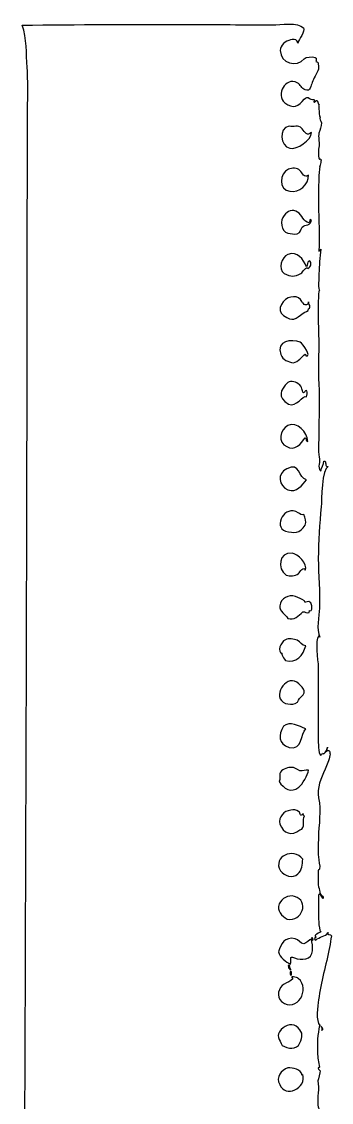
# Model space of a CAD drawing. Header units: centimetres. Extents: x -1.5 to 1.5, y -10.2 to 10.3.
# Drawn here: x -1.46 to 1.46, y 0.03 to 10.25 of the extents above; entities that cross this region are included whole.
import ezdxf

# ---------------------------------------------------------------- set-up
doc = ezdxf.new("R2010")
doc.units = ezdxf.units.CM
doc.header["$MEASUREMENT"] = 0
doc.layers.add('Camada 1', color=7, linetype='Continuous')

msp = doc.modelspace()

# ---------------------------------------------------------------- linework, layer by layer
at = {"layer": 'Camada 1'}
for points, knots in [([(1.11515, -10.22383), (1.17704, -10.21264), (1.24083, -10.22095), (1.30319, -10.21608), (1.30319, -10.21608), (1.36185, -10.21153), (1.33904, -10.06053), (1.3392, -10.00711), (1.3392, -10.00711), (1.33978, -9.83484), (1.33425, -9.66238), (1.34605, -9.4903), (1.34605, -9.4903), (1.35221, -9.39915), (1.34015, -9.3147), (1.34015, -9.21849), (1.34015, -9.21849), (1.34015, -8.90919), (1.34015, -8.59987), (1.34015, -8.29054), (1.34015, -8.29054), (1.34015, -8.04204), (1.34015, -7.79349), (1.34015, -7.54492), (1.34015, -7.54492), (1.34015, -7.38982), (1.34015, -7.21356), (1.34015, -7.05285), (1.34015, -7.05285), (1.34015, -6.9344), (1.36616, -6.7702), (1.34216, -6.66468), (1.34216, -6.66468), (1.32107, -6.57181), (1.33925, -6.47521), (1.33441, -6.38115), (1.33441, -6.38115), (1.3306, -6.35818), (1.36238, -6.34646), (1.33441, -6.33278), (1.33441, -6.33278), (1.35566, -6.29976), (1.33359, -6.25981), (1.34023, -6.22425), (1.34023, -6.22425), (1.35534, -6.14337), (1.33465, -6.03629), (1.34007, -5.94675), (1.34007, -5.94675), (1.34176, -5.9195), (1.318, -5.7503), (1.37436, -5.76585), (1.37436, -5.76585), (1.3655, -5.75834), (1.35597, -5.75169), (1.34589, -5.74587), (1.34589, -5.74587), (1.34433, -5.72531), (1.34309, -5.70465), (1.34195, -5.68409), (1.34195, -5.68409), (1.33941, -5.63818), (1.33801, -5.59217), (1.33801, -5.54614), (1.33801, -5.54614), (1.33801, -5.49857), (1.33952, -5.45094), (1.34362, -5.40345), (1.34362, -5.40345), (1.34481, -5.38967), (1.36561, -5.32341), (1.36069, -5.3132), (1.36069, -5.3132), (1.33894, -5.31775), (1.33254, -5.30529), (1.34145, -5.27579), (1.34145, -5.27579), (1.33952, -5.25245), (1.33841, -5.2292), (1.33801, -5.20581), (1.33801, -5.20581), (1.33772, -5.18216), (1.33722, -5.15856), (1.33645, -5.13482), (1.33645, -5.13482), (1.33428, -5.07534), (1.35156, -5.11135), (1.35658, -5.07042), (1.35658, -5.07042), (1.36306, -5.0175), (1.34256, -4.96512), (1.33732, -4.91262), (1.33732, -4.91262), (1.33108, -4.84957), (1.33235, -4.78599), (1.33687, -4.72278), (1.33687, -4.72278), (1.3406, -4.6706), (1.34655, -4.61859), (1.35269, -4.56657), (1.35269, -4.56657), (1.35843, -4.51725), (1.33465, -4.48555), (1.33533, -4.42981), (1.33533, -4.42981), (1.33681, -4.30228), (1.33813, -4.17475), (1.33898, -4.04714), (1.33898, -4.04714), (1.34062, -3.79814), (1.34041, -3.54906), (1.33525, -3.30012), (1.33525, -3.30012), (1.33451, -3.26345), (1.30974, -2.97434), (1.34589, -2.97434), (1.34589, -2.97434), (1.32369, -2.8598), (1.33144, -2.7395), (1.34015, -2.62398), (1.34015, -2.62398), (1.36028, -2.57897), (1.29843, -2.10836), (1.37436, -2.1141), (1.37436, -2.1141), (1.37092, -2.10346), (1.357, -2.0565), (1.34589, -2.05425), (1.34589, -2.05425), (1.34478, -1.97599), (1.34118, -1.89772), (1.3383, -1.81941), (1.3383, -1.81941), (1.33547, -1.74517), (1.29806, -1.45196), (1.35677, -1.42042), (1.35677, -1.42042), (1.36214, -1.41762), (1.36997, -1.33218), (1.36587, -1.31652), (1.36587, -1.31652), (1.35642, -1.28054), (1.33896, -1.2894), (1.33486, -1.24474), (1.33486, -1.24474), (1.33198, -1.21212), (1.33375, -1.1796), (1.33629, -1.14706), (1.33629, -1.14706), (1.34092, -1.08705), (1.33571, -1.02826), (1.33912, -0.96905), (1.33912, -0.96905), (1.34192, -0.91941), (1.33814, -0.89735), (1.33732, -0.84874), (1.33732, -0.84874), (1.33605, -0.77489), (1.29274, -0.62694), (1.39137, -0.59577), (1.39137, -0.59577), (1.4305, -0.56357), (1.38642, -0.53883), (1.40248, -0.50679), (1.40248, -0.50679), (1.42828, -0.4553), (1.34493, -0.48742), (1.33443, -0.4734), (1.33443, -0.4734), (1.33242, -0.3814), (1.33451, -0.28944), (1.33906, -0.19762), (1.33906, -0.19762), (1.34091, -0.16034), (1.34321, -0.12309), (1.34591, -0.08589), (1.34591, -0.08589), (1.36941, -0.04485), (1.3389, -0.0371), (1.33488, 0.00476), (1.33488, 0.00476), (1.32766, 0.08117), (1.35189, 0.16063), (1.33443, 0.23601), (1.33443, 0.23601), (1.3421, 0.24741), (1.35658, 0.31795), (1.35658, 0.33145), (1.35658, 0.33145), (1.35658, 0.3365), (1.31909, 0.35124), (1.35158, 0.36415), (1.35158, 0.36415), (1.34078, 0.40961), (1.33459, 0.45617), (1.33184, 0.50279), (1.33184, 0.50279), (1.32692, 0.58783), (1.33319, 0.674), (1.35158, 0.75721), (1.35158, 0.75721), (1.35367, 0.758), (1.35544, 0.75785), (1.35695, 0.7571), (1.35695, 0.7571), (1.30888, 0.8006), (1.3357, 0.94331), (1.34227, 1.0015), (1.34227, 1.0015), (1.3518, 1.08543), (1.36968, 1.16816), (1.38907, 1.25029), (1.38907, 1.25029), (1.40852, 1.33268), (1.42955, 1.41476), (1.44551, 1.49797), (1.44551, 1.49797), (1.45236, 1.53382), (1.45824, 1.56991), (1.46271, 1.60616), (1.46271, 1.60616), (1.45795, 1.6277), (1.41389, 1.61214), (1.43411, 1.63749), (1.43411, 1.63749), (1.40315, 1.59465), (1.34965, 1.60132), (1.31454, 1.56632), (1.31454, 1.56632), (1.29485, 1.57286), (1.30663, 1.59479), (1.32028, 1.59479), (1.32028, 1.59479), (1.28324, 1.61331), (1.3561, 1.63683), (1.36581, 1.64615), (1.36581, 1.64615), (1.34644, 1.62744), (1.34017, 1.78974), (1.34017, 1.79082), (1.34017, 1.79082), (1.34017, 1.85652), (1.34017, 1.92221), (1.34017, 1.98791), (1.34017, 1.98791), (1.35448, 2.03061), (1.37438, 1.9651), (1.38578, 1.95933), (1.38578, 1.95933), (1.38877, 1.97584), (1.37289, 1.98854), (1.3626, 1.99817), (1.3626, 1.99817), (1.34762, 2.01222), (1.35538, 2.02931), (1.34702, 2.05408), (1.34702, 2.05408), (1.33199, 2.09842), (1.34062, 2.14594), (1.33855, 2.19158), (1.33855, 2.19158), (1.33593, 2.24947), (1.34598, 2.21875), (1.35212, 2.24196), (1.35212, 2.24196), (1.35746, 2.26236), (1.34077, 2.32655), (1.34003, 2.35221), (1.34003, 2.35221), (1.33826, 2.41259), (1.33908, 2.47302), (1.34069, 2.5334), (1.34069, 2.5334), (1.34405, 2.65548), (1.36755, 2.79232), (1.34246, 2.91152), (1.34246, 2.91152), (1.32256, 3.00658), (1.36715, 3.09673), (1.40374, 3.18161), (1.40374, 3.18161), (1.42171, 3.22328), (1.44181, 3.26831), (1.44898, 3.31353), (1.44898, 3.31353), (1.45298, 3.33919), (1.44488, 3.38161), (1.41416, 3.34658), (1.41416, 3.34658), (1.41723, 3.35743), (1.42043, 3.36828), (1.42379, 3.37904), (1.42379, 3.37904), (1.4158, 3.35734), (1.39611, 3.31274), (1.38011, 3.33515), (1.38011, 3.33515), (1.37667, 3.32518), (1.37035, 3.31912), (1.36095, 3.31703), (1.36095, 3.31703), (1.33695, 3.32584), (1.33962, 3.45054), (1.33962, 3.45991), (1.33962, 3.45991), (1.33904, 3.58236), (1.33922, 3.70486), (1.3393, 3.82734), (1.3393, 3.82734), (1.33938, 3.93656), (1.3393, 4.04575), (1.33835, 4.15497), (1.33835, 4.15497), (1.33787, 4.20654), (1.303, 4.40942), (1.34586, 4.44326), (1.34586, 4.44326), (1.35073, 4.43601), (1.35295, 4.4322), (1.35414, 4.43003), (1.35414, 4.43003), (1.31832, 4.50475), (1.34671, 4.63021), (1.35057, 4.70626), (1.35057, 4.70626), (1.35832, 4.859), (1.33753, 5.01934), (1.33946, 5.17494), (1.33946, 5.17494), (1.34147, 5.33869), (1.35153, 5.50226), (1.36666, 5.66529), (1.36666, 5.66529), (1.37158, 5.71823), (1.36954, 6.03703), (1.43405, 6.04423), (1.43405, 6.04423), (1.38992, 6.03902), (1.42582, 6.10077), (1.39135, 6.09553), (1.39135, 6.09553), (1.39135, 6.06693), (1.37159, 6.03277), (1.36296, 6.00147), (1.36296, 6.00147), (1.32576, 6.04113), (1.36177, 6.09042), (1.3491, 6.13485), (1.3491, 6.13485), (1.33106, 6.19803), (1.3468, 6.28254), (1.34529, 6.35115), (1.34529, 6.35115), (1.34193, 6.5077), (1.3555, 6.67161), (1.34455, 6.82534), (1.34455, 6.82534), (1.3345, 6.96668), (1.34746, 7.11122), (1.34299, 7.25386), (1.34299, 7.25386), (1.34058, 7.33085), (1.33804, 7.40787), (1.33918, 7.48495), (1.33918, 7.48495), (1.33963, 7.51662), (1.33381, 7.70106), (1.35154, 7.71366), (1.35154, 7.71366), (1.33574, 7.70244), (1.34485, 7.84521), (1.34572, 7.86908), (1.34572, 7.86908), (1.34855, 7.94647), (1.35252, 8.02402), (1.36294, 8.10083), (1.36294, 8.10083), (1.35725, 8.09527), (1.35151, 8.08953), (1.34585, 8.08099), (1.34585, 8.08099), (1.3504, 8.22908), (1.34392, 8.37722), (1.34162, 8.5253), (1.34162, 8.5253), (1.34043, 8.6061), (1.34043, 8.68696), (1.34416, 8.76771), (1.34416, 8.76771), (1.34601, 8.80769), (1.34879, 8.84761), (1.35279, 8.88743), (1.35279, 8.88743), (1.34991, 8.8583), (1.36615, 8.95085), (1.36861, 8.94395), (1.36861, 8.94395), (1.36168, 8.94869), (1.35967, 8.9634), (1.35152, 8.94977), (1.35152, 8.94977), (1.33273, 8.99115), (1.3417, 9.03647), (1.3461, 9.07971), (1.3461, 9.07971), (1.35017, 9.11964), (1.33716, 9.16088), (1.34586, 9.19975), (1.34586, 9.19975), (1.35287, 9.23079), (1.37105, 9.26185), (1.3683, 9.29455), (1.3683, 9.29455), (1.36563, 9.32627), (1.34512, 9.32437), (1.35579, 9.35249), (1.35579, 9.35249), (1.34899, 9.33466), (1.34074, 9.47142), (1.34796, 9.46399), (1.34796, 9.46399), (1.33142, 9.48103), (1.33751, 9.5386), (1.30309, 9.48807), (1.30309, 9.48807), (1.28759, 9.49429), (1.30695, 9.50297), (1.30309, 9.51088), (1.30309, 9.51088), (1.29661, 9.52697), (1.2747, 9.50834), (1.25586, 9.52652), (1.25586, 9.52652), (1.23729, 9.54438), (1.22075, 9.53647), (1.20652, 9.51866), (1.20652, 9.51866), (1.15546, 9.45484), (1.10085, 9.42195), (1.02295, 9.48638), (1.02295, 9.48638), (0.93381, 9.56001), (1.0307, 9.73445), (1.14056, 9.67553), (1.14056, 9.67553), (1.17075, 9.65936), (1.1826, 9.62052), (1.21501, 9.60788), (1.21501, 9.60788), (1.26607, 9.58804), (1.26986, 9.64971), (1.2815, 9.6781), (1.2815, 9.6781), (1.29581, 9.71284), (1.32203, 9.76086), (1.33426, 9.78692), (1.33426, 9.78692), (1.34767, 9.81552), (1.33873, 9.81576), (1.33905, 9.8533), (1.33905, 9.8533), (1.33815, 9.86738), (1.33003, 9.87481), (1.31452, 9.87547), (1.31452, 9.87547), (1.31965, 9.88732), (1.32696, 9.90852), (1.30931, 9.91463), (1.30931, 9.91463), (1.28693, 9.9223), (1.21943, 9.9214), (1.20554, 9.90262), (1.20554, 9.90262), (1.13871, 9.81179), (0.97911, 9.86066), (0.98062, 9.98099), (0.98062, 9.98099), (0.9812, 10.03033), (1.03203, 10.06973), (1.07706, 10.08063), (1.07706, 10.08063), (1.09643, 10.08534), (1.13072, 10.09238), (1.13895, 10.06978), (1.13895, 10.06978), (1.13821, 10.07195), (1.15221, 10.03218), (1.14654, 10.05777), (1.14654, 10.05777), (1.1545, 10.08169), (1.22099, 10.16165), (1.19827, 10.19297), (1.19827, 10.19297), (1.15459, 10.25327), (0.97282, 10.22147), (0.90937, 10.22205), (0.90937, 10.22205), (0.64202, 10.22417), (0.37461, 10.22555), (0.10725, 10.22611), (0.10725, 10.22611), (-0.41419, 10.22722), (-0.93561, 10.22518), (-1.45705, 10.22005), (-1.45705, 10.22005), (-1.41255, 10.09189), (-1.41943, 9.952), (-1.41091, 9.81849), (-1.41091, 9.81849), (-1.39951, 9.63868), (-1.40861, 9.45559), (-1.40869, 9.27538), (-1.40869, 9.27538), (-1.40881, 8.9206), (-1.40905, 8.56582), (-1.40942, 8.21101), (-1.40942, 8.21101), (-1.41008, 7.50325), (-1.41119, 6.79549), (-1.4127, 6.08773), (-1.4127, 6.08773), (-1.41566, 4.67771), (-1.42, 3.26772), (-1.42484, 1.8577), (-1.42484, 1.8577), (-1.43466, -0.95386), (-1.44675, -3.76554), (-1.45496, -6.57716), (-1.45496, -6.57716), (-1.458, -7.64785), (-1.46054, -8.71851), (-1.46218, -9.7891), (-1.46218, -9.7891), (-1.46242, -9.91621), (-1.46255, -10.04321), (-1.46271, -10.17018), (-1.46271, -10.17018), (-1.46284, -10.24085), (-1.43223, -10.22423), (-1.36709, -10.22535), (-1.36709, -10.22535), (-1.30158, -10.22646), (-1.23612, -10.22736), (-1.17061, -10.22805), (-1.17061, -10.22805), (-0.92203, -10.23067), (-0.6734, -10.23019), (-0.42478, -10.22871), (-0.42478, -10.22871), (0.08854, -10.2256), (0.60186, -10.21891), (1.11515, -10.22383), (1.11515, -10.22383), (1.11515, -10.22383), (1.11515, -10.22383), (1.11515, -10.22383)], [0, 0, 0, 0, 0.00714286, 0.00714286, 0.00714286, 0.00714286, 0.01428571, 0.01428571, 0.01428571, 0.01428571, 0.02142857, 0.02142857, 0.02142857, 0.02142857, 0.02857143, 0.02857143, 0.02857143, 0.02857143, 0.03571429, 0.03571429, 0.03571429, 0.03571429, 0.04285714, 0.04285714, 0.04285714, 0.04285714, 0.05, 0.05, 0.05, 0.05, 0.05714286, 0.05714286, 0.05714286, 0.05714286, 0.06428571, 0.06428571, 0.06428571, 0.06428571, 0.07142857, 0.07142857, 0.07142857, 0.07142857, 0.07857143, 0.07857143, 0.07857143, 0.07857143, 0.08571429, 0.08571429, 0.08571429, 0.08571429, 0.09285714, 0.09285714, 0.09285714, 0.09285714, 0.1, 0.1, 0.1, 0.1, 0.10714286, 0.10714286, 0.10714286, 0.10714286, 0.11428571, 0.11428571, 0.11428571, 0.11428571, 0.12142857, 0.12142857, 0.12142857, 0.12142857, 0.12857143, 0.12857143, 0.12857143, 0.12857143, 0.13571429, 0.13571429, 0.13571429, 0.13571429, 0.14285714, 0.14285714, 0.14285714, 0.14285714, 0.15, 0.15, 0.15, 0.15, 0.15714286, 0.15714286, 0.15714286, 0.15714286, 0.16428571, 0.16428571, 0.16428571, 0.16428571, 0.17142857, 0.17142857, 0.17142857, 0.17142857, 0.17857143, 0.17857143, 0.17857143, 0.17857143, 0.18571429, 0.18571429, 0.18571429, 0.18571429, 0.19285714, 0.19285714, 0.19285714, 0.19285714, 0.2, 0.2, 0.2, 0.2, 0.20714286, 0.20714286, 0.20714286, 0.20714286, 0.21428571, 0.21428571, 0.21428571, 0.21428571, 0.22142857, 0.22142857, 0.22142857, 0.22142857, 0.22857143, 0.22857143, 0.22857143, 0.22857143, 0.23571429, 0.23571429, 0.23571429, 0.23571429, 0.24285714, 0.24285714, 0.24285714, 0.24285714, 0.25, 0.25, 0.25, 0.25, 0.25714286, 0.25714286, 0.25714286, 0.25714286, 0.26428571, 0.26428571, 0.26428571, 0.26428571, 0.27142857, 0.27142857, 0.27142857, 0.27142857, 0.27857143, 0.27857143, 0.27857143, 0.27857143, 0.28571429, 0.28571429, 0.28571429, 0.28571429, 0.29285714, 0.29285714, 0.29285714, 0.29285714, 0.3, 0.3, 0.3, 0.3, 0.30714286, 0.30714286, 0.30714286, 0.30714286, 0.31428571, 0.31428571, 0.31428571, 0.31428571, 0.32142857, 0.32142857, 0.32142857, 0.32142857, 0.32857143, 0.32857143, 0.32857143, 0.32857143, 0.33571429, 0.33571429, 0.33571429, 0.33571429, 0.34285714, 0.34285714, 0.34285714, 0.34285714, 0.35, 0.35, 0.35, 0.35, 0.35714286, 0.35714286, 0.35714286, 0.35714286, 0.36428571, 0.36428571, 0.36428571, 0.36428571, 0.37142857, 0.37142857, 0.37142857, 0.37142857, 0.37857143, 0.37857143, 0.37857143, 0.37857143, 0.38571429, 0.38571429, 0.38571429, 0.38571429, 0.39285714, 0.39285714, 0.39285714, 0.39285714, 0.4, 0.4, 0.4, 0.4, 0.40714286, 0.40714286, 0.40714286, 0.40714286, 0.41428571, 0.41428571, 0.41428571, 0.41428571, 0.42142857, 0.42142857, 0.42142857, 0.42142857, 0.42857143, 0.42857143, 0.42857143, 0.42857143, 0.43571429, 0.43571429, 0.43571429, 0.43571429, 0.44285714, 0.44285714, 0.44285714, 0.44285714, 0.45, 0.45, 0.45, 0.45, 0.45714286, 0.45714286, 0.45714286, 0.45714286, 0.46428571, 0.46428571, 0.46428571, 0.46428571, 0.47142857, 0.47142857, 0.47142857, 0.47142857, 0.47857143, 0.47857143, 0.47857143, 0.47857143, 0.48571429, 0.48571429, 0.48571429, 0.48571429, 0.49285714, 0.49285714, 0.49285714, 0.49285714, 0.5, 0.5, 0.5, 0.5, 0.50714286, 0.50714286, 0.50714286, 0.50714286, 0.51428571, 0.51428571, 0.51428571, 0.51428571, 0.52142857, 0.52142857, 0.52142857, 0.52142857, 0.52857143, 0.52857143, 0.52857143, 0.52857143, 0.53571429, 0.53571429, 0.53571429, 0.53571429, 0.54285714, 0.54285714, 0.54285714, 0.54285714, 0.55, 0.55, 0.55, 0.55, 0.55714286, 0.55714286, 0.55714286, 0.55714286, 0.56428571, 0.56428571, 0.56428571, 0.56428571, 0.57142857, 0.57142857, 0.57142857, 0.57142857, 0.57857143, 0.57857143, 0.57857143, 0.57857143, 0.58571429, 0.58571429, 0.58571429, 0.58571429, 0.59285714, 0.59285714, 0.59285714, 0.59285714, 0.6, 0.6, 0.6, 0.6, 0.60714286, 0.60714286, 0.60714286, 0.60714286, 0.61428571, 0.61428571, 0.61428571, 0.61428571, 0.62142857, 0.62142857, 0.62142857, 0.62142857, 0.62857143, 0.62857143, 0.62857143, 0.62857143, 0.63571429, 0.63571429, 0.63571429, 0.63571429, 0.64285714, 0.64285714, 0.64285714, 0.64285714, 0.65, 0.65, 0.65, 0.65, 0.65714286, 0.65714286, 0.65714286, 0.65714286, 0.66428571, 0.66428571, 0.66428571, 0.66428571, 0.67142857, 0.67142857, 0.67142857, 0.67142857, 0.67857143, 0.67857143, 0.67857143, 0.67857143, 0.68571429, 0.68571429, 0.68571429, 0.68571429, 0.69285714, 0.69285714, 0.69285714, 0.69285714, 0.7, 0.7, 0.7, 0.7, 0.70714286, 0.70714286, 0.70714286, 0.70714286, 0.71428571, 0.71428571, 0.71428571, 0.71428571, 0.72142857, 0.72142857, 0.72142857, 0.72142857, 0.72857143, 0.72857143, 0.72857143, 0.72857143, 0.73571429, 0.73571429, 0.73571429, 0.73571429, 0.74285714, 0.74285714, 0.74285714, 0.74285714, 0.75, 0.75, 0.75, 0.75, 0.75714286, 0.75714286, 0.75714286, 0.75714286, 0.76428571, 0.76428571, 0.76428571, 0.76428571, 0.77142857, 0.77142857, 0.77142857, 0.77142857, 0.77857143, 0.77857143, 0.77857143, 0.77857143, 0.78571429, 0.78571429, 0.78571429, 0.78571429, 0.79285714, 0.79285714, 0.79285714, 0.79285714, 0.8, 0.8, 0.8, 0.8, 0.80714286, 0.80714286, 0.80714286, 0.80714286, 0.81428571, 0.81428571, 0.81428571, 0.81428571, 0.82142857, 0.82142857, 0.82142857, 0.82142857, 0.82857143, 0.82857143, 0.82857143, 0.82857143, 0.83571429, 0.83571429, 0.83571429, 0.83571429, 0.84285714, 0.84285714, 0.84285714, 0.84285714, 0.85, 0.85, 0.85, 0.85, 0.85714286, 0.85714286, 0.85714286, 0.85714286, 0.86428571, 0.86428571, 0.86428571, 0.86428571, 0.87142857, 0.87142857, 0.87142857, 0.87142857, 0.87857143, 0.87857143, 0.87857143, 0.87857143, 0.88571429, 0.88571429, 0.88571429, 0.88571429, 0.89285714, 0.89285714, 0.89285714, 0.89285714, 0.9, 0.9, 0.9, 0.9, 0.90714286, 0.90714286, 0.90714286, 0.90714286, 0.91428571, 0.91428571, 0.91428571, 0.91428571, 0.92142857, 0.92142857, 0.92142857, 0.92142857, 0.92857143, 0.92857143, 0.92857143, 0.92857143, 0.93571429, 0.93571429, 0.93571429, 0.93571429, 0.94285714, 0.94285714, 0.94285714, 0.94285714, 0.95, 0.95, 0.95, 0.95, 0.95714286, 0.95714286, 0.95714286, 0.95714286, 0.96428571, 0.96428571, 0.96428571, 0.96428571, 0.97142857, 0.97142857, 0.97142857, 0.97142857, 0.97857143, 0.97857143, 0.97857143, 0.97857143, 0.98571429, 0.98571429, 0.98571429, 0.98571429, 1, 1, 1, 1]), ([(1.06956, 9.05498), (0.97973, 9.0799), (0.96037, 9.24289), (1.0639, 9.26577), (1.0639, 9.26577), (1.11219, 9.24762), (1.14402, 9.28961), (1.18659, 9.23865), (1.18659, 9.23865), (1.21146, 9.2088), (1.23654, 9.16216), (1.27467, 9.20597), (1.27467, 9.20597), (1.27464, 9.12973), (1.1364, 9.04157), (1.06956, 9.05498), (1.06956, 9.05498), (1.06956, 9.05498), (1.06956, 9.05498), (1.06956, 9.05498)], [0, 0, 0, 0, 0.16666667, 0.16666667, 0.16666667, 0.16666667, 0.33333333, 0.33333333, 0.33333333, 0.33333333, 0.5, 0.5, 0.5, 0.5, 0.66666667, 0.66666667, 0.66666667, 0.66666667, 1, 1, 1, 1]), ([(1.06956, 8.65046), (0.96222, 8.65821), (0.9714, 8.82326), (1.058, 8.85721), (1.058, 8.85721), (1.09052, 8.86994), (1.14013, 8.87152), (1.16614, 8.84435), (1.16614, 8.84435), (1.18702, 8.82247), (1.21027, 8.7677), (1.2462, 8.80149), (1.2462, 8.80149), (1.25104, 8.71086), (1.15929, 8.63003), (1.06956, 8.65046), (1.06956, 8.65046), (1.06956, 8.65046), (1.06956, 8.65046), (1.06956, 8.65046)], [0, 0, 0, 0, 0.16666667, 0.16666667, 0.16666667, 0.16666667, 0.33333333, 0.33333333, 0.33333333, 0.33333333, 0.5, 0.5, 0.5, 0.5, 0.66666667, 0.66666667, 0.66666667, 0.66666667, 1, 1, 1, 1]), ([(1.05247, 8.25173), (0.98466, 8.2675), (0.97579, 8.37772), (1.01553, 8.42085), (1.01553, 8.42085), (1.05151, 8.45996), (1.09467, 8.48231), (1.1443, 8.45202), (1.1443, 8.45202), (1.18589, 8.42667), (1.19947, 8.35796), (1.25185, 8.3514), (1.25185, 8.3514), (1.26034, 8.35709), (1.25473, 8.39709), (1.27463, 8.37429), (1.27463, 8.37429), (1.26839, 8.3219), (1.2165, 8.33738), (1.18766, 8.30873), (1.18766, 8.30873), (1.16626, 8.28733), (1.17925, 8.2564), (1.1413, 8.24642), (1.1413, 8.24642), (1.11187, 8.23869), (1.08176, 8.24946), (1.05247, 8.25173), (1.05247, 8.25173), (1.05247, 8.25173), (1.05247, 8.25173), (1.05247, 8.25173)], [0, 0, 0, 0, 0.11111111, 0.11111111, 0.11111111, 0.11111111, 0.22222222, 0.22222222, 0.22222222, 0.22222222, 0.33333333, 0.33333333, 0.33333333, 0.33333333, 0.44444444, 0.44444444, 0.44444444, 0.44444444, 0.55555556, 0.55555556, 0.55555556, 0.55555556, 0.66666667, 0.66666667, 0.66666667, 0.66666667, 0.77777778, 0.77777778, 0.77777778, 0.77777778, 1, 1, 1, 1]), ([(1.01554, 7.87002), (0.95582, 7.91984), (0.99212, 8.02208), (1.05248, 8.05224), (1.05248, 8.05224), (1.14937, 8.08235), (1.19207, 8.00938), (1.22906, 7.93548), (1.22906, 7.93548), (1.2348, 7.95265), (1.2348, 7.97829), (1.25187, 7.98959), (1.25187, 7.98959), (1.28608, 7.97538), (1.26618, 7.93265), (1.24052, 7.91842), (1.24052, 7.91842), (1.22599, 7.947), (1.19051, 7.88103), (1.17591, 7.8722), (1.17591, 7.8722), (1.11449, 7.83517), (1.08208, 7.84147), (1.01554, 7.87002), (1.01554, 7.87002), (1.01554, 7.87002), (1.01554, 7.87002), (1.01554, 7.87002)], [0, 0, 0, 0, 0.125, 0.125, 0.125, 0.125, 0.25, 0.25, 0.25, 0.25, 0.375, 0.375, 0.375, 0.375, 0.5, 0.5, 0.5, 0.5, 0.625, 0.625, 0.625, 0.625, 0.75, 0.75, 0.75, 0.75, 1, 1, 1, 1]), ([(1.0098, 7.47402), (0.92982, 7.52731), (1.01596, 7.63655), (1.07941, 7.64806), (1.07941, 7.64806), (1.11378, 7.65428), (1.1491, 7.65444), (1.17151, 7.6243), (1.17151, 7.6243), (1.1886, 7.60131), (1.20429, 7.55937), (1.24051, 7.57945), (1.24051, 7.57945), (1.23771, 7.58808), (1.24908, 7.59091), (1.2462, 7.60218), (1.2462, 7.60218), (1.24165, 7.57953), (1.28197, 7.55463), (1.2462, 7.53677), (1.2462, 7.53677), (1.25207, 7.5132), (1.21011, 7.50711), (1.19775, 7.49682), (1.19775, 7.49682), (1.12171, 7.43772), (1.10063, 7.41343), (1.0098, 7.47402), (1.0098, 7.47402), (1.0098, 7.47402), (1.0098, 7.47402), (1.0098, 7.47402)], [0, 0, 0, 0, 0.11111111, 0.11111111, 0.11111111, 0.11111111, 0.22222222, 0.22222222, 0.22222222, 0.22222222, 0.33333333, 0.33333333, 0.33333333, 0.33333333, 0.44444444, 0.44444444, 0.44444444, 0.44444444, 0.55555556, 0.55555556, 0.55555556, 0.55555556, 0.66666667, 0.66666667, 0.66666667, 0.66666667, 0.77777778, 0.77777778, 0.77777778, 0.77777778, 1, 1, 1, 1]), ([(0.98696, 7.10368), (0.93373, 7.23716), (1.09033, 7.25478), (1.16778, 7.22089), (1.16778, 7.22089), (1.19617, 7.20848), (1.28306, 7.07794), (1.22046, 7.09241), (1.22046, 7.09241), (1.22046, 7.09799), (1.22337, 7.10657), (1.21496, 7.10945), (1.21496, 7.10945), (1.17911, 7.07921), (1.15244, 7.03772), (1.10368, 7.02687), (1.10368, 7.02687), (1.05776, 7.03552), (1.00114, 7.05269), (0.98696, 7.10368), (0.98696, 7.10368), (0.98696, 7.10368), (0.98696, 7.10368), (0.98696, 7.10368)], [0, 0, 0, 0, 0.14285714, 0.14285714, 0.14285714, 0.14285714, 0.28571429, 0.28571429, 0.28571429, 0.28571429, 0.42857143, 0.42857143, 0.42857143, 0.42857143, 0.57142857, 0.57142857, 0.57142857, 0.57142857, 0.71428571, 0.71428571, 0.71428571, 0.71428571, 1, 1, 1, 1]), ([(1.05816, 6.6337), (0.9532, 6.70368), (0.97638, 6.76946), (1.05115, 6.83949), (1.05115, 6.83949), (1.07827, 6.86484), (1.13828, 6.84169), (1.16071, 6.82012), (1.16071, 6.82012), (1.18635, 6.79549), (1.17897, 6.79057), (1.18876, 6.76077), (1.18876, 6.76077), (1.20419, 6.71375), (1.21247, 6.77601), (1.22974, 6.76043), (1.22974, 6.76043), (1.24122, 6.75014), (1.23085, 6.71746), (1.22908, 6.70495), (1.22908, 6.70495), (1.19373, 6.72421), (1.13052, 6.60258), (1.05816, 6.6337), (1.05816, 6.6337), (1.05816, 6.6337), (1.05816, 6.6337), (1.05816, 6.6337)], [0, 0, 0, 0, 0.125, 0.125, 0.125, 0.125, 0.25, 0.25, 0.25, 0.25, 0.375, 0.375, 0.375, 0.375, 0.5, 0.5, 0.5, 0.5, 0.625, 0.625, 0.625, 0.625, 0.75, 0.75, 0.75, 0.75, 1, 1, 1, 1]), ([(1.04115, 6.23487), (0.94963, 6.26987), (0.98151, 6.39698), (1.05041, 6.43257), (1.05041, 6.43257), (1.13873, 6.47821), (1.23713, 6.36537), (1.24054, 6.28334), (1.24054, 6.28334), (1.21699, 6.28689), (1.23326, 6.30649), (1.21498, 6.31758), (1.21498, 6.31758), (1.18103, 6.26685), (1.11338, 6.18063), (1.04115, 6.23487), (1.04115, 6.23487), (1.04115, 6.23487), (1.04115, 6.23487), (1.04115, 6.23487)], [0, 0, 0, 0, 0.16666667, 0.16666667, 0.16666667, 0.16666667, 0.33333333, 0.33333333, 0.33333333, 0.33333333, 0.5, 0.5, 0.5, 0.5, 0.66666667, 0.66666667, 0.66666667, 0.66666667, 1, 1, 1, 1]), ([(1.05247, 5.82463), (0.96222, 5.86239), (0.94896, 5.97941), (1.04064, 6.02489), (1.04064, 6.02489), (1.17531, 6.0917), (1.14483, 5.93559), (1.22905, 5.91879), (1.22905, 5.91879), (1.18635, 5.87321), (1.13513, 5.79341), (1.05247, 5.82463), (1.05247, 5.82463), (1.05247, 5.82463), (1.05247, 5.82463), (1.05247, 5.82463)], [0, 0, 0, 0, 0.2, 0.2, 0.2, 0.2, 0.4, 0.4, 0.4, 0.4, 0.6, 0.6, 0.6, 0.6, 1, 1, 1, 1]), ([(1.02985, 5.43458), (0.90909, 5.4772), (1.02268, 5.69001), (1.14968, 5.60823), (1.14968, 5.60823), (1.16257, 5.59992), (1.18627, 5.58079), (1.2035, 5.59119), (1.2035, 5.59119), (1.21853, 5.56092), (1.22861, 5.52454), (1.21498, 5.49155), (1.21498, 5.49155), (1.16534, 5.41095), (1.1078, 5.41299), (1.02985, 5.43458), (1.02985, 5.43458), (1.02985, 5.43458), (1.02985, 5.43458), (1.02985, 5.43458)], [0, 0, 0, 0, 0.16666667, 0.16666667, 0.16666667, 0.16666667, 0.33333333, 0.33333333, 0.33333333, 0.33333333, 0.5, 0.5, 0.5, 0.5, 0.66666667, 0.66666667, 0.66666667, 0.66666667, 1, 1, 1, 1]), ([(1.03541, 5.01858), (0.94714, 5.0798), (0.9681, 5.23739), (1.09103, 5.22509), (1.09103, 5.22509), (1.14363, 5.21982), (1.24568, 5.12238), (1.21499, 5.06412), (1.21499, 5.06412), (1.20099, 5.11304), (1.16623, 5.04483), (1.1517, 5.03266), (1.1517, 5.03266), (1.11933, 5.00556), (1.07351, 5.00908), (1.03541, 5.01858), (1.03541, 5.01858), (1.03541, 5.01858), (1.03541, 5.01858), (1.03541, 5.01858)], [0, 0, 0, 0, 0.16666667, 0.16666667, 0.16666667, 0.16666667, 0.33333333, 0.33333333, 0.33333333, 0.33333333, 0.5, 0.5, 0.5, 0.5, 0.66666667, 0.66666667, 0.66666667, 0.66666667, 1, 1, 1, 1]), ([(1.05247, 4.60834), (1.02985, 4.64948), (0.96878, 4.67113), (0.9755, 4.72756), (0.9755, 4.72756), (0.98444, 4.8023), (1.05824, 4.83712), (1.12544, 4.81527), (1.12544, 4.81527), (1.15481, 4.80569), (1.18158, 4.79019), (1.20907, 4.77643), (1.20907, 4.77643), (1.20907, 4.74796), (1.23098, 4.76778), (1.2491, 4.7686), (1.2491, 4.7686), (1.28458, 4.77021), (1.28339, 4.68584), (1.27085, 4.68277), (1.27085, 4.68277), (1.24624, 4.67674), (1.2614, 4.69351), (1.25185, 4.66533), (1.25185, 4.66533), (1.23187, 4.65112), (1.21309, 4.67628), (1.19205, 4.67099), (1.19205, 4.67099), (1.15542, 4.63152), (1.11124, 4.58974), (1.05247, 4.60834), (1.05247, 4.60834), (1.05247, 4.60834), (1.05247, 4.60834), (1.05247, 4.60834)], [0, 0, 0, 0, 0.1, 0.1, 0.1, 0.1, 0.2, 0.2, 0.2, 0.2, 0.3, 0.3, 0.3, 0.3, 0.4, 0.4, 0.4, 0.4, 0.5, 0.5, 0.5, 0.5, 0.6, 0.6, 0.6, 0.6, 0.7, 0.7, 0.7, 0.7, 0.8, 0.8, 0.8, 0.8, 1, 1, 1, 1]), ([(1.02985, 4.20961), (1.02239, 4.21853), (0.98146, 4.2815), (0.99754, 4.27729), (0.99754, 4.27729), (0.94888, 4.29002), (0.98153, 4.38474), (1.0281, 4.40696), (1.0281, 4.40696), (1.06358, 4.42397), (1.10501, 4.4123), (1.14081, 4.40331), (1.14081, 4.40331), (1.17076, 4.38706), (1.18203, 4.3492), (1.22048, 4.3492), (1.22048, 4.3492), (1.19998, 4.26073), (1.12843, 4.18056), (1.02985, 4.20961), (1.02985, 4.20961), (1.02985, 4.20961), (1.02985, 4.20961), (1.02985, 4.20961)], [0, 0, 0, 0, 0.14285714, 0.14285714, 0.14285714, 0.14285714, 0.28571429, 0.28571429, 0.28571429, 0.28571429, 0.42857143, 0.42857143, 0.42857143, 0.42857143, 0.57142857, 0.57142857, 0.57142857, 0.57142857, 0.71428571, 0.71428571, 0.71428571, 0.71428571, 1, 1, 1, 1]), ([(1.02985, 3.80509), (0.89412, 3.85938), (1.02752, 4.07621), (1.13513, 4.00451), (1.13513, 4.00451), (1.18471, 3.96808), (1.24626, 3.91624), (1.17598, 3.86783), (1.17598, 3.86783), (1.1496, 3.84963), (1.15825, 3.81753), (1.12142, 3.80414), (1.12142, 3.80414), (1.09221, 3.79348), (1.05935, 3.79922), (1.02985, 3.80509), (1.02985, 3.80509), (1.02985, 3.80509), (1.02985, 3.80509), (1.02985, 3.80509)], [0, 0, 0, 0, 0.16666667, 0.16666667, 0.16666667, 0.16666667, 0.33333333, 0.33333333, 0.33333333, 0.33333333, 0.5, 0.5, 0.5, 0.5, 0.66666667, 0.66666667, 0.66666667, 0.66666667, 1, 1, 1, 1]), ([(1.0639, 3.38927), (0.95971, 3.42404), (0.9618, 3.50476), (1.00979, 3.58863), (1.00979, 3.58863), (1.07083, 3.64091), (1.16039, 3.59009), (1.22048, 3.56297), (1.22048, 3.56297), (1.16929, 3.52318), (1.19492, 3.35789), (1.0639, 3.38927), (1.0639, 3.38927), (1.0639, 3.38927), (1.0639, 3.38927), (1.0639, 3.38927)], [0, 0, 0, 0, 0.2, 0.2, 0.2, 0.2, 0.4, 0.4, 0.4, 0.4, 0.6, 0.6, 0.6, 0.6, 1, 1, 1, 1]), ([(1.42382, 3.37893), (1.42813, 3.39078), (1.42897, 3.39573), (1.42382, 3.37893), (1.42382, 3.37893), (1.42382, 3.37893), (1.42382, 3.37893), (1.42382, 3.37893)], [0, 0, 0, 0, 0.33333333, 0.33333333, 0.33333333, 0.33333333, 1, 1, 1, 1]), ([(0.9699, 3.06733), (0.98228, 3.09212), (0.96961, 3.11776), (0.97707, 3.14311), (0.97707, 3.14311), (0.98765, 3.17904), (1.04208, 3.19537), (1.07436, 3.20029), (1.07436, 3.20029), (1.12511, 3.20802), (1.12802, 3.17804), (1.16641, 3.16878), (1.16641, 3.16878), (1.19327, 3.16232), (1.21949, 3.17502), (1.24626, 3.1728), (1.24626, 3.1728), (1.2425, 3.132), (1.18654, 3.03508), (1.15614, 3.01207), (1.15614, 3.01207), (1.08126, 2.9553), (1.01157, 2.99626), (0.9699, 3.06733), (0.9699, 3.06733), (0.9699, 3.06733), (0.9699, 3.06733), (0.9699, 3.06733)], [0, 0, 0, 0, 0.125, 0.125, 0.125, 0.125, 0.25, 0.25, 0.25, 0.25, 0.375, 0.375, 0.375, 0.375, 0.5, 0.5, 0.5, 0.5, 0.625, 0.625, 0.625, 0.625, 0.75, 0.75, 0.75, 0.75, 1, 1, 1, 1]), ([(0.97558, 2.66289), (0.95976, 2.73234), (1.01365, 2.78822), (1.07842, 2.79521), (1.07842, 2.79521), (1.10213, 2.79775), (1.13292, 2.80085), (1.15287, 2.7842), (1.15287, 2.7842), (1.18052, 2.76123), (1.16144, 2.7279), (1.19708, 2.76221), (1.19708, 2.76221), (1.19089, 2.7562), (1.2034, 2.74329), (1.20907, 2.74266), (1.20907, 2.74266), (1.18007, 2.70287), (1.22963, 2.62243), (1.16359, 2.60878), (1.16359, 2.60878), (1.09044, 2.54351), (1.00924, 2.57854), (0.97558, 2.66289), (0.97558, 2.66289), (0.97558, 2.66289), (0.97558, 2.66289), (0.97558, 2.66289)], [0, 0, 0, 0, 0.125, 0.125, 0.125, 0.125, 0.25, 0.25, 0.25, 0.25, 0.375, 0.375, 0.375, 0.375, 0.5, 0.5, 0.5, 0.5, 0.625, 0.625, 0.625, 0.625, 0.75, 0.75, 0.75, 0.75, 1, 1, 1, 1]), ([(0.98133, 2.22135), (0.905, 2.35716), (1.10571, 2.44733), (1.1921, 2.3324), (1.1921, 2.3324), (1.18713, 2.28295), (1.18734, 2.22747), (1.14606, 2.19225), (1.14606, 2.19225), (1.0943, 2.14811), (1.02043, 2.17245), (0.98133, 2.22135), (0.98133, 2.22135), (0.98133, 2.22135), (0.98133, 2.22135), (0.98133, 2.22135)], [0, 0, 0, 0, 0.2, 0.2, 0.2, 0.2, 0.4, 0.4, 0.4, 0.4, 0.6, 0.6, 0.6, 0.6, 1, 1, 1, 1]), ([(1.04673, 1.7656), (0.99598, 1.79296), (0.94113, 1.84484), (0.97034, 1.908), (0.97034, 1.908), (0.99598, 1.96327), (1.05448, 1.99523), (1.11308, 1.97997), (1.11308, 1.97997), (1.26208, 1.94118), (1.18352, 1.73123), (1.04673, 1.7656), (1.04673, 1.7656), (1.04673, 1.7656), (1.04673, 1.7656), (1.04673, 1.7656)], [0, 0, 0, 0, 0.2, 0.2, 0.2, 0.2, 0.4, 0.4, 0.4, 0.4, 0.6, 0.6, 0.6, 0.6, 1, 1, 1, 1]), ([(0.96415, 1.45512), (0.98614, 1.53743), (1.02212, 1.59847), (1.12179, 1.57969), (1.12179, 1.57969), (1.15227, 1.57395), (1.17442, 1.53117), (1.20124, 1.53217), (1.20124, 1.53217), (1.23267, 1.53333), (1.24879, 1.57339), (1.28032, 1.57757), (1.28032, 1.57757), (1.27503, 1.58426), (1.27503, 1.58842), (1.28045, 1.5899), (1.28045, 1.5899), (1.28582, 1.58688), (1.29307, 1.57646), (1.29204, 1.57), (1.29204, 1.57), (1.28691, 1.56489), (1.28114, 1.56553), (1.27466, 1.57191), (1.27466, 1.57191), (1.28823, 1.51725), (1.30498, 1.40226), (1.22047, 1.38956), (1.22047, 1.38956), (1.18589, 1.38027), (1.14715, 1.38387), (1.1148, 1.39903), (1.1148, 1.39903), (1.05294, 1.42803), (1.09535, 1.36829), (1.0753, 1.33828), (1.0753, 1.33828), (1.03832, 1.36108), (0.97265, 1.40384), (0.96415, 1.45512), (0.96415, 1.45512), (0.96415, 1.45512), (0.96415, 1.45512), (0.96415, 1.45512)], [0, 0, 0, 0, 0.08333333, 0.08333333, 0.08333333, 0.08333333, 0.16666667, 0.16666667, 0.16666667, 0.16666667, 0.25, 0.25, 0.25, 0.25, 0.33333333, 0.33333333, 0.33333333, 0.33333333, 0.41666667, 0.41666667, 0.41666667, 0.41666667, 0.5, 0.5, 0.5, 0.5, 0.58333333, 0.58333333, 0.58333333, 0.58333333, 0.66666667, 0.66666667, 0.66666667, 0.66666667, 0.75, 0.75, 0.75, 0.75, 0.83333333, 0.83333333, 0.83333333, 0.83333333, 1, 1, 1, 1]), ([(1.05816, 1.30129), (1.0639, 1.3241), (1.04115, 1.33831), (1.06956, 1.32127), (1.06956, 1.32127), (1.0639, 1.30418), (1.07813, 1.29852), (1.08096, 1.2842), (1.08096, 1.2842), (1.05816, 1.27848), (1.07814, 1.31838), (1.05816, 1.30129), (1.05816, 1.30129), (1.05816, 1.30129), (1.05816, 1.30129), (1.05816, 1.30129)], [0, 0, 0, 0, 0.2, 0.2, 0.2, 0.2, 0.4, 0.4, 0.4, 0.4, 0.6, 0.6, 0.6, 0.6, 1, 1, 1, 1]), ([(0.99262, 0.98506), (0.93986, 1.02903), (0.9628, 1.1205), (1.01699, 1.15082), (1.01699, 1.15082), (1.0448, 1.16635), (1.07713, 1.17588), (1.09795, 1.20157), (1.09795, 1.20157), (1.06321, 1.23636), (1.13798, 1.21469), (1.1505, 1.20387), (1.1505, 1.20387), (1.26946, 1.10174), (1.13968, 0.87518), (0.99262, 0.98506), (0.99262, 0.98506), (0.99262, 0.98506), (0.99262, 0.98506), (0.99262, 0.98506)], [0, 0, 0, 0, 0.16666667, 0.16666667, 0.16666667, 0.16666667, 0.33333333, 0.33333333, 0.33333333, 0.33333333, 0.5, 0.5, 0.5, 0.5, 0.66666667, 0.66666667, 0.66666667, 0.66666667, 1, 1, 1, 1]), ([(1.08094, 1.27279), (1.08951, 1.26144), (1.08951, 1.24152), (1.08094, 1.23292), (1.08094, 1.23292), (1.06956, 1.24713), (1.06956, 1.2585), (1.08094, 1.27279)], [0, 0, 0, 0, 0.33333333, 0.33333333, 0.33333333, 0.33333333, 1, 1, 1, 1]), ([(0.99829, 0.56918), (0.97392, 0.62638), (0.93347, 0.66424), (0.98808, 0.72012), (0.98808, 0.72012), (1.03422, 0.76719), (1.10055, 0.78682), (1.15043, 0.73584), (1.15043, 0.73584), (1.19559, 0.68954), (1.19284, 0.65289), (1.16593, 0.59418), (1.16593, 0.59418), (1.1324, 0.52114), (1.05414, 0.54132), (0.99829, 0.56918), (0.99829, 0.56918), (0.99829, 0.56918), (0.99829, 0.56918), (0.99829, 0.56918)], [0, 0, 0, 0, 0.16666667, 0.16666667, 0.16666667, 0.16666667, 0.33333333, 0.33333333, 0.33333333, 0.33333333, 0.5, 0.5, 0.5, 0.5, 0.66666667, 0.66666667, 0.66666667, 0.66666667, 1, 1, 1, 1]), ([(1.36865, 0.7459), (1.36992, 0.74497), (1.37074, 0.7436), (1.37161, 0.74235), (1.37161, 0.74235), (1.36891, 0.74571), (1.36587, 0.74896), (1.36259, 0.75188), (1.36259, 0.75188), (1.36447, 0.7495), (1.36627, 0.74704), (1.36865, 0.7459), (1.36865, 0.7459), (1.36865, 0.7459), (1.36865, 0.7459), (1.36865, 0.7459)], [0, 0, 0, 0, 0.2, 0.2, 0.2, 0.2, 0.4, 0.4, 0.4, 0.4, 0.6, 0.6, 0.6, 0.6, 1, 1, 1, 1]), ([(1.37222, 0.74135), (1.37201, 0.74169), (1.37177, 0.74209), (1.37164, 0.74236), (1.37164, 0.74236), (1.37185, 0.74209), (1.37193, 0.74169), (1.37222, 0.74135)], [0, 0, 0, 0, 0.33333333, 0.33333333, 0.33333333, 0.33333333, 1, 1, 1, 1]), ([(1.37439, 0.71164), (1.38071, 0.72439), (1.37812, 0.73347), (1.37222, 0.74135), (1.37222, 0.74135), (1.37799, 0.73013), (1.37193, 0.7092), (1.37439, 0.71164)], [0, 0, 0, 0, 0.33333333, 0.33333333, 0.33333333, 0.33333333, 1, 1, 1, 1]), ([(0.97558, 0.20173), (0.93423, 0.26788), (0.99077, 0.33788), (1.05247, 0.35839), (1.05247, 0.35839), (1.09668, 0.36178), (1.18032, 0.34299), (1.18635, 0.28722), (1.18635, 0.28722), (1.18918, 0.29008), (1.18918, 0.29288), (1.19209, 0.29577), (1.19209, 0.29577), (1.23443, 0.16853), (1.02326, 0.06523), (0.97558, 0.20173), (0.97558, 0.20173), (0.97558, 0.20173), (0.97558, 0.20173), (0.97558, 0.20173)], [0, 0, 0, 0, 0.16666667, 0.16666667, 0.16666667, 0.16666667, 0.33333333, 0.33333333, 0.33333333, 0.33333333, 0.5, 0.5, 0.5, 0.5, 0.66666667, 0.66666667, 0.66666667, 0.66666667, 1, 1, 1, 1])]:
    msp.add_open_spline(points, degree=3, knots=knots, dxfattribs=at)

doc.saveas('drawing.dxf')
